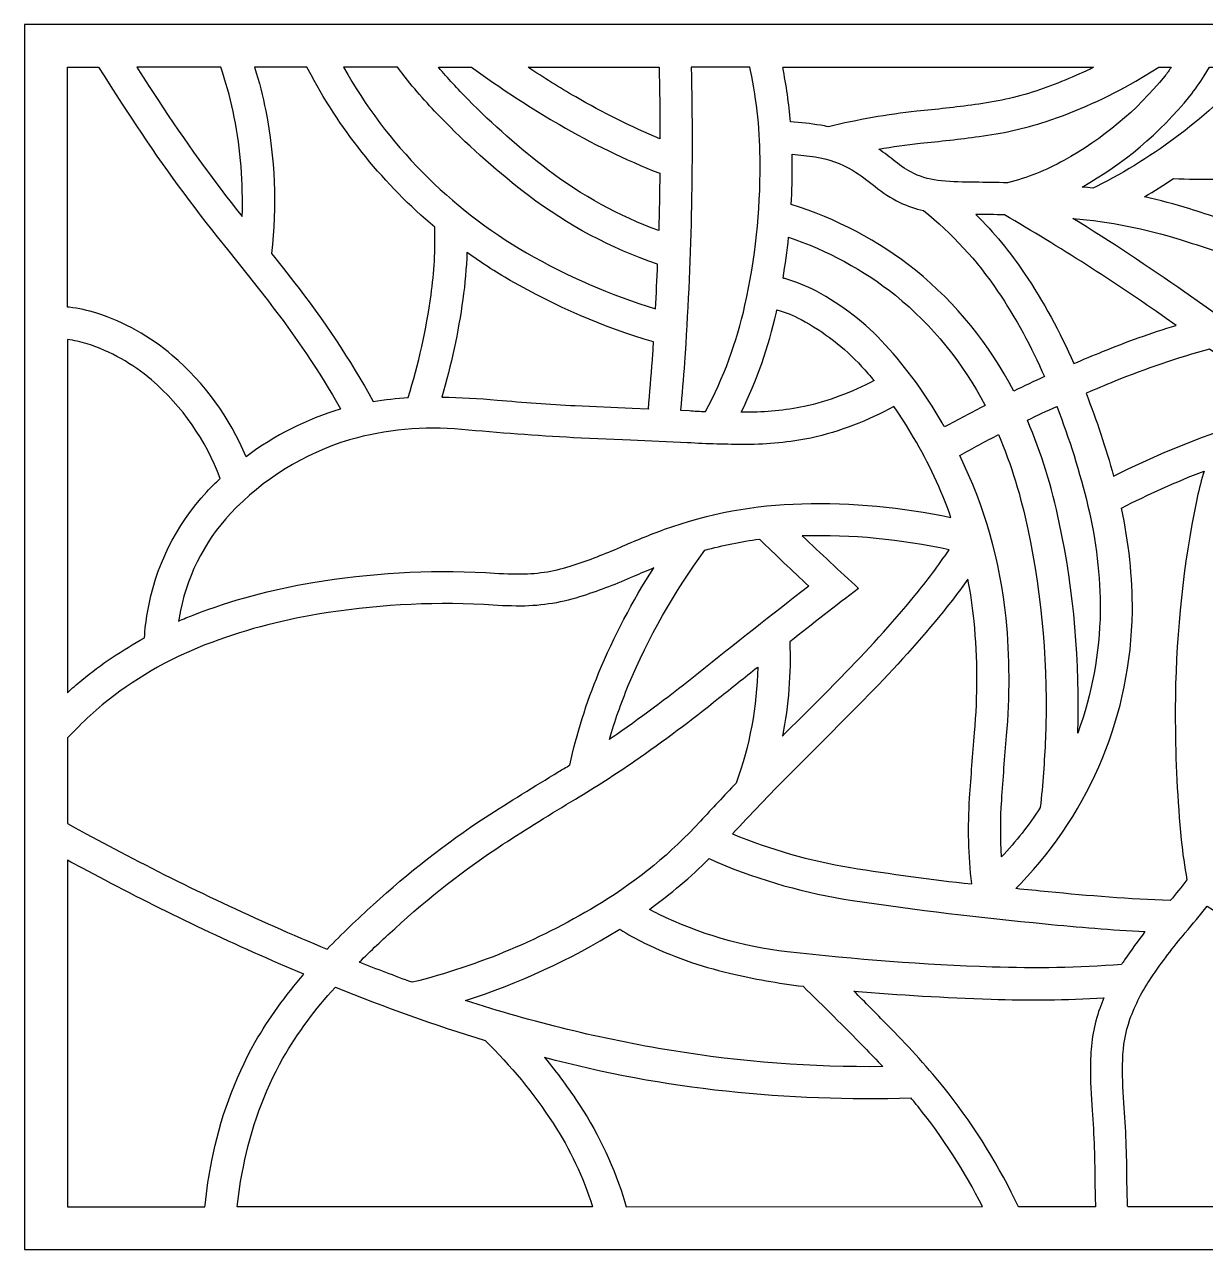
# Model space of a CAD drawing. Header units: centimetres. Extents: x 15.73 to 24.84, y -9 to -5.19.
# Drawn here: x 15.73 to 19.406, y -9 to -5.185 of the extents above; entities that cross this region are included whole.
import ezdxf

# ---------------------------------------------------------------- set-up
doc = ezdxf.new("R2010")
doc.units = ezdxf.units.CM
doc.header["$MEASUREMENT"] = 0
doc.layers.add('layer 1', color=7, linetype='Continuous')

msp = doc.modelspace()

# ---------------------------------------------------------------- linework, layer by layer
at = {"layer": 'layer 1', "color": 250, "lineweight": 30}
for points, knots in [([(24.84209, -5.18529), (24.84209, -5.18529), (24.84209, -9.00021), (24.84209, -9.00021), (24.84209, -9.00021), (24.84209, -9.00021), (15.72996, -9.00021), (15.72996, -9.00021), (15.72996, -9.00021), (15.72996, -9.00021), (15.72996, -5.18529), (15.72996, -5.18529), (15.72996, -5.18529), (15.72996, -5.18529), (24.84209, -5.18529), (24.84209, -5.18529)], [0, 0, 0, 0, 0.2, 0.2, 0.2, 0.2, 0.4, 0.4, 0.4, 0.4, 0.6, 0.6, 0.6, 0.6, 1, 1, 1, 1]), ([(16.41975, -6.5312), (16.3688, -6.40953), (16.29012, -6.30153), (16.18991, -6.21577), (16.18991, -6.21577), (16.121, -6.15684), (16.04115, -6.11217), (15.95489, -6.08429), (15.95489, -6.08429), (15.92694, -6.07562), (15.89826, -6.06951), (15.86921, -6.06608), (15.86921, -6.06608), (15.86921, -6.06608), (15.86333, -6.06539), (15.86333, -6.06539), (15.86333, -6.06539), (15.86333, -6.06539), (15.86333, -5.31866), (15.86333, -5.31866), (15.86333, -5.31866), (15.86333, -5.31866), (15.96056, -5.31866), (15.96056, -5.31866), (15.96056, -5.31866), (15.96056, -5.31866), (15.97776, -5.34559), (15.97776, -5.34559), (15.97776, -5.34559), (15.97776, -5.34559), (16.00591, -5.38938), (16.00591, -5.38938), (16.00591, -5.38938), (16.00591, -5.38938), (16.03425, -5.43306), (16.03425, -5.43306), (16.03425, -5.43306), (16.03425, -5.43306), (16.06281, -5.4766), (16.06281, -5.4766), (16.06281, -5.4766), (16.1458, -5.604), (16.23486, -5.72733), (16.32971, -5.84618), (16.32971, -5.84618), (16.32971, -5.84618), (16.3619, -5.88624), (16.3619, -5.88624), (16.3619, -5.88624), (16.3619, -5.88624), (16.39388, -5.92633), (16.39388, -5.92633), (16.39388, -5.92633), (16.39388, -5.92633), (16.42571, -5.96652), (16.42571, -5.96652), (16.42571, -5.96652), (16.42571, -5.96652), (16.45742, -6.00682), (16.45742, -6.00682), (16.45742, -6.00682), (16.45742, -6.00682), (16.48898, -6.0472), (16.48898, -6.0472), (16.48898, -6.0472), (16.57209, -6.15333), (16.64732, -6.26544), (16.71404, -6.38256), (16.71404, -6.38256), (16.71404, -6.38256), (16.71304, -6.38293), (16.71304, -6.38293), (16.71304, -6.38293), (16.60734, -6.41482), (16.50809, -6.46498), (16.41975, -6.53119)], [0, 0, 0, 0, 0.05, 0.05, 0.05, 0.05, 0.1, 0.1, 0.1, 0.1, 0.15, 0.15, 0.15, 0.15, 0.2, 0.2, 0.2, 0.2, 0.25, 0.25, 0.25, 0.25, 0.3, 0.3, 0.3, 0.3, 0.35, 0.35, 0.35, 0.35, 0.4, 0.4, 0.4, 0.4, 0.45, 0.45, 0.45, 0.45, 0.5, 0.5, 0.5, 0.5, 0.55, 0.55, 0.55, 0.55, 0.6, 0.6, 0.6, 0.6, 0.65, 0.65, 0.65, 0.65, 0.7, 0.7, 0.7, 0.7, 0.75, 0.75, 0.75, 0.75, 0.8, 0.8, 0.8, 0.8, 0.85, 0.85, 0.85, 0.85, 0.9, 0.9, 0.9, 0.9, 1, 1, 1, 1]), ([(16.14659, -5.42193), (16.14659, -5.42193), (16.11813, -5.37855), (16.11813, -5.37855), (16.11813, -5.37855), (16.11813, -5.37855), (16.08998, -5.3352), (16.08998, -5.3352), (16.08998, -5.3352), (16.08998, -5.3352), (16.07935, -5.31866), (16.07935, -5.31866), (16.07935, -5.31866), (16.07935, -5.31866), (16.34135, -5.31866), (16.34135, -5.31866), (16.34135, -5.31866), (16.34135, -5.31866), (16.34635, -5.33407), (16.34635, -5.33407), (16.34635, -5.33407), (16.36122, -5.37989), (16.37343, -5.42654), (16.38289, -5.47376), (16.38289, -5.47376), (16.4028, -5.5757), (16.41108, -5.67958), (16.40758, -5.78338), (16.40758, -5.78338), (16.31485, -5.66715), (16.22773, -5.54652), (16.14659, -5.42193)], [0, 0, 0, 0, 0.1111111, 0.1111111, 0.1111111, 0.1111111, 0.2222222, 0.2222222, 0.2222222, 0.2222222, 0.3333333, 0.3333333, 0.3333333, 0.3333333, 0.4444444, 0.4444444, 0.4444444, 0.4444444, 0.5555556, 0.5555556, 0.5555556, 0.5555556, 0.6666667, 0.6666667, 0.6666667, 0.6666667, 0.7777778, 0.7777778, 0.7777778, 0.7777778, 1, 1, 1, 1]), ([(16.49933, -5.89835), (16.51576, -5.75028), (16.50959, -5.60061), (16.48102, -5.45439), (16.48102, -5.45439), (16.47184, -5.40857), (16.46029, -5.36327), (16.44641, -5.31866), (16.44641, -5.31866), (16.44641, -5.31866), (16.60927, -5.31866), (16.60927, -5.31866), (16.60927, -5.31866), (16.60927, -5.31866), (16.62204, -5.34236), (16.62204, -5.34236), (16.62204, -5.34236), (16.71947, -5.52324), (16.84998, -5.68413), (17.0069, -5.81672), (17.0069, -5.81672), (17.00922, -5.88695), (17.00541, -5.95726), (16.99551, -6.02682), (16.99551, -6.02682), (16.98046, -6.13526), (16.95664, -6.24234), (16.92431, -6.34694), (16.92431, -6.34694), (16.88792, -6.34906), (16.85168, -6.35321), (16.81577, -6.35938), (16.81577, -6.35938), (16.74301, -6.22844), (16.66008, -6.10347), (16.56774, -5.98553), (16.56774, -5.98553), (16.56774, -5.98553), (16.53609, -5.94504), (16.53609, -5.94504), (16.53609, -5.94504), (16.53609, -5.94504), (16.50424, -5.90454), (16.50424, -5.90454), (16.50424, -5.90454), (16.50424, -5.90454), (16.49933, -5.89835), (16.49933, -5.89835)], [0, 0, 0, 0, 0.0769231, 0.0769231, 0.0769231, 0.0769231, 0.1538462, 0.1538462, 0.1538462, 0.1538462, 0.2307692, 0.2307692, 0.2307692, 0.2307692, 0.3076923, 0.3076923, 0.3076923, 0.3076923, 0.3846154, 0.3846154, 0.3846154, 0.3846154, 0.4615385, 0.4615385, 0.4615385, 0.4615385, 0.5384615, 0.5384615, 0.5384615, 0.5384615, 0.6153846, 0.6153846, 0.6153846, 0.6153846, 0.6923077, 0.6923077, 0.6923077, 0.6923077, 0.7692308, 0.7692308, 0.7692308, 0.7692308, 0.8461538, 0.8461538, 0.8461538, 0.8461538, 1, 1, 1, 1]), ([(16.91508, -5.34965), (16.95364, -5.39847), (16.99513, -5.44488), (17.03932, -5.48865), (17.03932, -5.48865), (17.12027, -5.57134), (17.20708, -5.64803), (17.29912, -5.71816), (17.29912, -5.71816), (17.42063, -5.81051), (17.55622, -5.88265), (17.70073, -5.93178), (17.70073, -5.93178), (17.69891, -5.97829), (17.69675, -6.02478), (17.69427, -6.07126), (17.69427, -6.07126), (17.55419, -6.02789), (17.41935, -5.96905), (17.29227, -5.89586), (17.29227, -5.89586), (17.05437, -5.75786), (16.85779, -5.55843), (16.72314, -5.31863), (16.72314, -5.31863), (16.72314, -5.31863), (16.89059, -5.31866), (16.89059, -5.31866), (16.89059, -5.31866), (16.89059, -5.31866), (16.91508, -5.34965), (16.91508, -5.34965)], [0, 0, 0, 0, 0.1111111, 0.1111111, 0.1111111, 0.1111111, 0.2222222, 0.2222222, 0.2222222, 0.2222222, 0.3333333, 0.3333333, 0.3333333, 0.3333333, 0.4444444, 0.4444444, 0.4444444, 0.4444444, 0.5555556, 0.5555556, 0.5555556, 0.5555556, 0.6666667, 0.6666667, 0.6666667, 0.6666667, 0.7777778, 0.7777778, 0.7777778, 0.7777778, 1, 1, 1, 1]), ([(17.01876, -5.31866), (17.01876, -5.31866), (17.12161, -5.31866), (17.12161, -5.31866), (17.12161, -5.31866), (17.12161, -5.31866), (17.18, -5.35961), (17.18, -5.35961), (17.18, -5.35961), (17.24972, -5.40849), (17.32151, -5.45437), (17.39516, -5.4971), (17.39516, -5.4971), (17.49515, -5.5558), (17.59963, -5.60646), (17.70764, -5.64863), (17.70764, -5.64863), (17.70704, -5.70798), (17.70591, -5.76734), (17.70424, -5.82668), (17.70424, -5.82668), (17.58056, -5.78167), (17.46437, -5.71823), (17.35965, -5.63853), (17.35965, -5.63853), (17.27127, -5.57116), (17.18789, -5.49748), (17.1102, -5.41805), (17.1102, -5.41805), (17.07816, -5.38637), (17.04762, -5.35319), (17.01872, -5.31863)], [0, 0, 0, 0, 0.1111111, 0.1111111, 0.1111111, 0.1111111, 0.2222222, 0.2222222, 0.2222222, 0.2222222, 0.3333333, 0.3333333, 0.3333333, 0.3333333, 0.4444444, 0.4444444, 0.4444444, 0.4444444, 0.5555556, 0.5555556, 0.5555556, 0.5555556, 0.6666667, 0.6666667, 0.6666667, 0.6666667, 0.7777778, 0.7777778, 0.7777778, 0.7777778, 1, 1, 1, 1]), ([(17.70814, -5.54106), (17.61771, -5.50383), (17.53, -5.46029), (17.44567, -5.41075), (17.44567, -5.41075), (17.39534, -5.38157), (17.3459, -5.35086), (17.29745, -5.31866), (17.29745, -5.31866), (17.29745, -5.31866), (17.70536, -5.31866), (17.70536, -5.31866), (17.70536, -5.31866), (17.70536, -5.31866), (17.70539, -5.31982), (17.70539, -5.31982), (17.70539, -5.31982), (17.70714, -5.39357), (17.70803, -5.46735), (17.70812, -5.54113)], [0, 0, 0, 0, 0.1666667, 0.1666667, 0.1666667, 0.1666667, 0.3333333, 0.3333333, 0.3333333, 0.3333333, 0.5, 0.5, 0.5, 0.5, 0.6666667, 0.6666667, 0.6666667, 0.6666667, 1, 1, 1, 1]), ([(17.77201, -6.38671), (17.77658, -6.33714), (17.78066, -6.28751), (17.78428, -6.23786), (17.78428, -6.23786), (17.80557, -5.93182), (17.81262, -5.62499), (17.8054, -5.31831), (17.8054, -5.31831), (17.8054, -5.31831), (17.98793, -5.31866), (17.98793, -5.31866), (17.98793, -5.31866), (17.98793, -5.31866), (17.9901, -5.32894), (17.9901, -5.32894), (17.9901, -5.32894), (18.01018, -5.42437), (18.02012, -5.52166), (18.01973, -5.61918), (18.01973, -5.61918), (18.0207, -5.76726), (18.00495, -5.91502), (17.97276, -6.05958), (17.97276, -6.05958), (17.94705, -6.17494), (17.90579, -6.28633), (17.85011, -6.3906), (17.85011, -6.3906), (17.83294, -6.38986), (17.8158, -6.38895), (17.79865, -6.38789), (17.79865, -6.38789), (17.79865, -6.38789), (17.77201, -6.38671), (17.77201, -6.38671)], [0, 0, 0, 0, 0.1, 0.1, 0.1, 0.1, 0.2, 0.2, 0.2, 0.2, 0.3, 0.3, 0.3, 0.3, 0.4, 0.4, 0.4, 0.4, 0.5, 0.5, 0.5, 0.5, 0.6, 0.6, 0.6, 0.6, 0.7, 0.7, 0.7, 0.7, 0.8, 0.8, 0.8, 0.8, 1, 1, 1, 1]), ([(18.09011, -5.31866), (18.09011, -5.31866), (19.05779, -5.31866), (19.05779, -5.31866), (19.05779, -5.31866), (18.99967, -5.34717), (18.93975, -5.37187), (18.87842, -5.39254), (18.87842, -5.39254), (18.81668, -5.41254), (18.75319, -5.42673), (18.6888, -5.43489), (18.6888, -5.43489), (18.62863, -5.44281), (18.56833, -5.4497), (18.50792, -5.45555), (18.50792, -5.45555), (18.41513, -5.46551), (18.32311, -5.48163), (18.23246, -5.50383), (18.23246, -5.50383), (18.22418, -5.50204), (18.21585, -5.50049), (18.20748, -5.49916), (18.20748, -5.49916), (18.17669, -5.49401), (18.14565, -5.49052), (18.11448, -5.48869), (18.11448, -5.48869), (18.10965, -5.43161), (18.10153, -5.37486), (18.09013, -5.31873)], [0, 0, 0, 0, 0.1111111, 0.1111111, 0.1111111, 0.1111111, 0.2222222, 0.2222222, 0.2222222, 0.2222222, 0.3333333, 0.3333333, 0.3333333, 0.3333333, 0.4444444, 0.4444444, 0.4444444, 0.4444444, 0.5555556, 0.5555556, 0.5555556, 0.5555556, 0.6666667, 0.6666667, 0.6666667, 0.6666667, 0.7777778, 0.7777778, 0.7777778, 0.7777778, 1, 1, 1, 1]), ([(19.29969, -5.31864), (19.29312, -5.32804), (19.28629, -5.33723), (19.2792, -5.34624), (19.2792, -5.34624), (19.1924, -5.45326), (19.0856, -5.54243), (18.96479, -5.60874), (18.96479, -5.60874), (18.90989, -5.63954), (18.85114, -5.66293), (18.79009, -5.67831), (18.79009, -5.67831), (18.75594, -5.67735), (18.72178, -5.67683), (18.68763, -5.67672), (18.68763, -5.67672), (18.65306, -5.67697), (18.6185, -5.67545), (18.5841, -5.67217), (18.5841, -5.67217), (18.55438, -5.66974), (18.5253, -5.66209), (18.49824, -5.64958), (18.49824, -5.64958), (18.47777, -5.63903), (18.45844, -5.6264), (18.44054, -5.61192), (18.44054, -5.61192), (18.42389, -5.59838), (18.40674, -5.58547), (18.38914, -5.5732), (18.38914, -5.5732), (18.43189, -5.56575), (18.47489, -5.5597), (18.51805, -5.55508), (18.51805, -5.55508), (18.57934, -5.54913), (18.64053, -5.54213), (18.70159, -5.5341), (18.70159, -5.5341), (18.7723, -5.52511), (18.842, -5.50952), (18.9098, -5.48753), (18.9098, -5.48753), (19.0068, -5.45488), (19.10039, -5.41287), (19.18926, -5.36206), (19.18926, -5.36206), (19.18926, -5.36206), (19.26087, -5.31866), (19.26087, -5.31866), (19.26087, -5.31866), (19.26087, -5.31866), (19.29967, -5.31866), (19.29967, -5.31866)], [0, 0, 0, 0, 0.0666667, 0.0666667, 0.0666667, 0.0666667, 0.1333333, 0.1333333, 0.1333333, 0.1333333, 0.2, 0.2, 0.2, 0.2, 0.2666667, 0.2666667, 0.2666667, 0.2666667, 0.3333333, 0.3333333, 0.3333333, 0.3333333, 0.4, 0.4, 0.4, 0.4, 0.4666667, 0.4666667, 0.4666667, 0.4666667, 0.5333333, 0.5333333, 0.5333333, 0.5333333, 0.6, 0.6, 0.6, 0.6, 0.6666667, 0.6666667, 0.6666667, 0.6666667, 0.7333333, 0.7333333, 0.7333333, 0.7333333, 0.8, 0.8, 0.8, 0.8, 0.8666667, 0.8666667, 0.8666667, 0.8666667, 1, 1, 1, 1]), ([(19.05553, -5.69501), (19.04435, -5.6937), (19.03313, -5.69251), (19.02191, -5.69145), (19.02191, -5.69145), (19.15064, -5.6193), (19.26443, -5.52338), (19.35733, -5.40872), (19.35733, -5.40872), (19.37341, -5.38834), (19.38834, -5.36708), (19.40205, -5.34503), (19.40205, -5.34503), (19.40205, -5.34503), (19.41845, -5.31866), (19.41845, -5.31866), (19.41845, -5.31866), (19.41845, -5.31866), (19.55253, -5.31866), (19.55253, -5.31866), (19.55253, -5.31866), (19.41562, -5.47185), (19.25079, -5.59767), (19.06695, -5.68939), (19.06695, -5.68939), (19.06695, -5.68939), (19.05555, -5.69501), (19.05555, -5.69501)], [0, 0, 0, 0, 0.125, 0.125, 0.125, 0.125, 0.25, 0.25, 0.25, 0.25, 0.375, 0.375, 0.375, 0.375, 0.5, 0.5, 0.5, 0.5, 0.625, 0.625, 0.625, 0.625, 0.75, 0.75, 0.75, 0.75, 1, 1, 1, 1]), ([(18.80951, -6.32681), (18.73438, -6.18175), (18.63034, -6.05369), (18.50372, -5.95049), (18.50372, -5.95049), (18.38842, -5.85891), (18.25725, -5.78946), (18.1167, -5.74561), (18.1167, -5.74561), (18.11899, -5.70345), (18.12, -5.66122), (18.11974, -5.619), (18.11974, -5.619), (18.11978, -5.60912), (18.11973, -5.59923), (18.11955, -5.58935), (18.11955, -5.58935), (18.14366, -5.59101), (18.16767, -5.59387), (18.1915, -5.5979), (18.1915, -5.5979), (18.23227, -5.60425), (18.27153, -5.61811), (18.30725, -5.63874), (18.30725, -5.63874), (18.33162, -5.65438), (18.35508, -5.67135), (18.37755, -5.6896), (18.37755, -5.6896), (18.4013, -5.70887), (18.42703, -5.72558), (18.45428, -5.73944), (18.45428, -5.73944), (18.47798, -5.75057), (18.50282, -5.75904), (18.52838, -5.76468), (18.52838, -5.76468), (18.61752, -5.83622), (18.69537, -5.92083), (18.75925, -6.01562), (18.75925, -6.01562), (18.81587, -6.09972), (18.86466, -6.18886), (18.90497, -6.28191), (18.90497, -6.28191), (18.87294, -6.29649), (18.84112, -6.31148), (18.80948, -6.32687)], [0, 0, 0, 0, 0.0769231, 0.0769231, 0.0769231, 0.0769231, 0.1538462, 0.1538462, 0.1538462, 0.1538462, 0.2307692, 0.2307692, 0.2307692, 0.2307692, 0.3076923, 0.3076923, 0.3076923, 0.3076923, 0.3846154, 0.3846154, 0.3846154, 0.3846154, 0.4615385, 0.4615385, 0.4615385, 0.4615385, 0.5384615, 0.5384615, 0.5384615, 0.5384615, 0.6153846, 0.6153846, 0.6153846, 0.6153846, 0.6923077, 0.6923077, 0.6923077, 0.6923077, 0.7692308, 0.7692308, 0.7692308, 0.7692308, 0.8461538, 0.8461538, 0.8461538, 0.8461538, 1, 1, 1, 1]), ([(19.45119, -5.78967), (19.41995, -5.77948), (19.38866, -5.7694), (19.35733, -5.75946), (19.35733, -5.75946), (19.31098, -5.74487), (19.26401, -5.73236), (19.21654, -5.72194), (19.21654, -5.72194), (19.24713, -5.70391), (19.27716, -5.68495), (19.3066, -5.66509), (19.3066, -5.66509), (19.39471, -5.66909), (19.48297, -5.66795), (19.57094, -5.66169), (19.57094, -5.66169), (19.53351, -5.70659), (19.49352, -5.74933), (19.4512, -5.78969)], [0, 0, 0, 0, 0.1666667, 0.1666667, 0.1666667, 0.1666667, 0.3333333, 0.3333333, 0.3333333, 0.3333333, 0.5, 0.5, 0.5, 0.5, 0.6666667, 0.6666667, 0.6666667, 0.6666667, 1, 1, 1, 1]), ([(19.31463, -6.12219), (19.23731, -6.14602), (19.16108, -6.17322), (19.08615, -6.20373), (19.08615, -6.20373), (19.05609, -6.21592), (19.02616, -6.22842), (18.99636, -6.24123), (18.99636, -6.24123), (18.95366, -6.14287), (18.90207, -6.04863), (18.84218, -5.9597), (18.84218, -5.9597), (18.7979, -5.89401), (18.74744, -5.83275), (18.69145, -5.77675), (18.69145, -5.77675), (18.721, -5.77689), (18.75055, -5.77733), (18.7801, -5.77811), (18.7801, -5.77811), (18.95278, -5.87807), (19.12093, -5.98569), (19.28404, -6.10063), (19.28404, -6.10063), (19.28404, -6.10063), (19.31463, -6.12219), (19.31463, -6.12219)], [0, 0, 0, 0, 0.125, 0.125, 0.125, 0.125, 0.25, 0.25, 0.25, 0.25, 0.375, 0.375, 0.375, 0.375, 0.5, 0.5, 0.5, 0.5, 0.625, 0.625, 0.625, 0.625, 0.75, 0.75, 0.75, 0.75, 1, 1, 1, 1]), ([(19.66099, -5.96033), (19.78129, -6.05195), (19.89536, -6.15151), (20.00241, -6.2583), (20.00241, -6.2583), (20.01625, -6.2722), (20.03003, -6.28618), (20.04372, -6.30022), (20.04372, -6.30022), (19.96448, -6.3134), (19.88569, -6.32916), (19.80748, -6.34747), (19.80748, -6.34747), (19.79518, -6.33844), (19.78278, -6.32954), (19.7703, -6.32077), (19.7703, -6.32077), (19.7703, -6.32077), (19.55587, -6.16987), (19.55587, -6.16987), (19.55587, -6.16987), (19.55587, -6.16987), (19.34152, -6.01877), (19.34152, -6.01877), (19.34152, -6.01877), (19.22797, -5.93876), (19.112, -5.86223), (18.99376, -5.78929), (18.99376, -5.78929), (19.10698, -5.79876), (19.21882, -5.82075), (19.32719, -5.85484), (19.32719, -5.85484), (19.39382, -5.87599), (19.46026, -5.89773), (19.52651, -5.92005), (19.52651, -5.92005), (19.57116, -5.9342), (19.61602, -5.94766), (19.66109, -5.96039)], [0, 0, 0, 0, 0.0909091, 0.0909091, 0.0909091, 0.0909091, 0.1818182, 0.1818182, 0.1818182, 0.1818182, 0.2727273, 0.2727273, 0.2727273, 0.2727273, 0.3636364, 0.3636364, 0.3636364, 0.3636364, 0.4545455, 0.4545455, 0.4545455, 0.4545455, 0.5454545, 0.5454545, 0.5454545, 0.5454545, 0.6363636, 0.6363636, 0.6363636, 0.6363636, 0.7272727, 0.7272727, 0.7272727, 0.7272727, 0.8181818, 0.8181818, 0.8181818, 0.8181818, 1, 1, 1, 1]), ([(18.72011, -6.37154), (18.67782, -6.39326), (18.63588, -6.41565), (18.59431, -6.43871), (18.59431, -6.43871), (18.59085, -6.43281), (18.58738, -6.42692), (18.5839, -6.42103), (18.5839, -6.42103), (18.53481, -6.33537), (18.47637, -6.25544), (18.40963, -6.18268), (18.40963, -6.18268), (18.34796, -6.11541), (18.27536, -6.0591), (18.19485, -6.01614), (18.19485, -6.01614), (18.16377, -5.99917), (18.13078, -5.98593), (18.09658, -5.97673), (18.09658, -5.97673), (18.09475, -5.97625), (18.09292, -5.9758), (18.09109, -5.97537), (18.09109, -5.97537), (18.09821, -5.93311), (18.10401, -5.89062), (18.10849, -5.84799), (18.10849, -5.84799), (18.22894, -5.88843), (18.34149, -5.9495), (18.44105, -6.02846), (18.44105, -6.02846), (18.55642, -6.12264), (18.65139, -6.23944), (18.72006, -6.37161)], [0, 0, 0, 0, 0.1, 0.1, 0.1, 0.1, 0.2, 0.2, 0.2, 0.2, 0.3, 0.3, 0.3, 0.3, 0.4, 0.4, 0.4, 0.4, 0.5, 0.5, 0.5, 0.5, 0.6, 0.6, 0.6, 0.6, 0.7, 0.7, 0.7, 0.7, 0.8, 0.8, 0.8, 0.8, 1, 1, 1, 1]), ([(17.67197, -6.38232), (17.67197, -6.38232), (17.62147, -6.38009), (17.62147, -6.38009), (17.62147, -6.38009), (17.62147, -6.38009), (17.44426, -6.37219), (17.44426, -6.37219), (17.44426, -6.37219), (17.36324, -6.36784), (17.28232, -6.36202), (17.20152, -6.35471), (17.20152, -6.35471), (17.14419, -6.34949), (17.08671, -6.34645), (17.02915, -6.34561), (17.02915, -6.34561), (17.05839, -6.24575), (17.08024, -6.1439), (17.09456, -6.04084), (17.09456, -6.04084), (17.10145, -5.99244), (17.1056, -5.94371), (17.10702, -5.89485), (17.10702, -5.89485), (17.15062, -5.92626), (17.19574, -5.95549), (17.24224, -5.98245), (17.24224, -5.98245), (17.38293, -6.06351), (17.5326, -6.12778), (17.68828, -6.17396), (17.68828, -6.17396), (17.68707, -6.19289), (17.68582, -6.21181), (17.68451, -6.23072), (17.68451, -6.23072), (17.68081, -6.28142), (17.67662, -6.33209), (17.67192, -6.38271), (17.67192, -6.38271), (17.67192, -6.38271), (17.67197, -6.38232), (17.67197, -6.38232)], [0, 0, 0, 0, 0.0833333, 0.0833333, 0.0833333, 0.0833333, 0.1666667, 0.1666667, 0.1666667, 0.1666667, 0.25, 0.25, 0.25, 0.25, 0.3333333, 0.3333333, 0.3333333, 0.3333333, 0.4166667, 0.4166667, 0.4166667, 0.4166667, 0.5, 0.5, 0.5, 0.5, 0.5833333, 0.5833333, 0.5833333, 0.5833333, 0.6666667, 0.6666667, 0.6666667, 0.6666667, 0.75, 0.75, 0.75, 0.75, 0.8333333, 0.8333333, 0.8333333, 0.8333333, 1, 1, 1, 1]), ([(18.07207, -6.0737), (18.09825, -6.08089), (18.1235, -6.0911), (18.14731, -6.10416), (18.14731, -6.10416), (18.21799, -6.14179), (18.28176, -6.19121), (18.33587, -6.25025), (18.33587, -6.25025), (18.3491, -6.26466), (18.36198, -6.27939), (18.3745, -6.29443), (18.3745, -6.29443), (18.30599, -6.33106), (18.23281, -6.35824), (18.15702, -6.37521), (18.15702, -6.37521), (18.09753, -6.38721), (18.03697, -6.39319), (17.97629, -6.39307), (17.97629, -6.39307), (17.97125, -6.39308), (17.96621, -6.39308), (17.96116, -6.39308), (17.96116, -6.39308), (18.00969, -6.29386), (18.04634, -6.18929), (18.07036, -6.08147), (18.07036, -6.08147), (18.07036, -6.08147), (18.07208, -6.07364), (18.07208, -6.07364)], [0, 0, 0, 0, 0.1111111, 0.1111111, 0.1111111, 0.1111111, 0.2222222, 0.2222222, 0.2222222, 0.2222222, 0.3333333, 0.3333333, 0.3333333, 0.3333333, 0.4444444, 0.4444444, 0.4444444, 0.4444444, 0.5555556, 0.5555556, 0.5555556, 0.5555556, 0.6666667, 0.6666667, 0.6666667, 0.6666667, 0.7777778, 0.7777778, 0.7777778, 0.7777778, 1, 1, 1, 1]), ([(15.86335, -7.2665), (15.86335, -7.2665), (15.86333, -6.16615), (15.86333, -6.16615), (15.86333, -6.16615), (15.88412, -6.16896), (15.90464, -6.17347), (15.92468, -6.17966), (15.92468, -6.17966), (15.99814, -6.20347), (16.06618, -6.24158), (16.12487, -6.29177), (16.12487, -6.29177), (16.22126, -6.37425), (16.29497, -6.48008), (16.33899, -6.59907), (16.33899, -6.59907), (16.32487, -6.61233), (16.31118, -6.62604), (16.29792, -6.64017), (16.29792, -6.64017), (16.20048, -6.74468), (16.1361, -6.87556), (16.11284, -7.01655), (16.11284, -7.01655), (16.10833, -7.04266), (16.10511, -7.06898), (16.10323, -7.09542), (16.10323, -7.09542), (16.03426, -7.13326), (15.96895, -7.17735), (15.90808, -7.22717), (15.90808, -7.22717), (15.89281, -7.23986), (15.87788, -7.25299), (15.86335, -7.2665)], [0, 0, 0, 0, 0.1, 0.1, 0.1, 0.1, 0.2, 0.2, 0.2, 0.2, 0.3, 0.3, 0.3, 0.3, 0.4, 0.4, 0.4, 0.4, 0.5, 0.5, 0.5, 0.5, 0.6, 0.6, 0.6, 0.6, 0.7, 0.7, 0.7, 0.7, 0.8, 0.8, 0.8, 0.8, 1, 1, 1, 1]), ([(19.41912, -6.19589), (19.41912, -6.19589), (19.49829, -6.25167), (19.49829, -6.25167), (19.49829, -6.25167), (19.49829, -6.25167), (19.68029, -6.37974), (19.68029, -6.37974), (19.68029, -6.37974), (19.61706, -6.39702), (19.55431, -6.41601), (19.4921, -6.43668), (19.4921, -6.43668), (19.36453, -6.47953), (19.24015, -6.53128), (19.11985, -6.5916), (19.11985, -6.5916), (19.09612, -6.50415), (19.06763, -6.41809), (19.03452, -6.33375), (19.03452, -6.33375), (19.06413, -6.32097), (19.09389, -6.30854), (19.12378, -6.29642), (19.12378, -6.29642), (19.22017, -6.25715), (19.31879, -6.22358), (19.41912, -6.19589)], [0, 0, 0, 0, 0.125, 0.125, 0.125, 0.125, 0.25, 0.25, 0.25, 0.25, 0.375, 0.375, 0.375, 0.375, 0.5, 0.5, 0.5, 0.5, 0.625, 0.625, 0.625, 0.625, 0.75, 0.75, 0.75, 0.75, 1, 1, 1, 1]), ([(17.43933, -6.4721), (17.43933, -6.4721), (17.61636, -6.48), (17.61636, -6.48), (17.61636, -6.48), (17.61636, -6.48), (17.79339, -6.48778), (17.79339, -6.48778), (17.79339, -6.48778), (17.85431, -6.49155), (17.91534, -6.49332), (17.97639, -6.4931), (17.97639, -6.4931), (18.04405, -6.49322), (18.11154, -6.48651), (18.17784, -6.47306), (18.17784, -6.47306), (18.26822, -6.45291), (18.35517, -6.41982), (18.43608, -6.37483), (18.43608, -6.37483), (18.45805, -6.40606), (18.47854, -6.43829), (18.49751, -6.47143), (18.49751, -6.47143), (18.5443, -6.55032), (18.58324, -6.63364), (18.61375, -6.72017), (18.61375, -6.72017), (18.46121, -6.68822), (18.30552, -6.67397), (18.14969, -6.6777), (18.14969, -6.6777), (18.00371, -6.68103), (17.85928, -6.70794), (17.72188, -6.75739), (17.72188, -6.75739), (17.67574, -6.77463), (17.63011, -6.79317), (17.58501, -6.81297), (17.58501, -6.81297), (17.53699, -6.8342), (17.48795, -6.85301), (17.43805, -6.86932), (17.43805, -6.86932), (17.38551, -6.88689), (17.33051, -6.89606), (17.27512, -6.89649), (17.27512, -6.89649), (17.23877, -6.8963), (17.20244, -6.89479), (17.16621, -6.89196), (17.16621, -6.89196), (16.98587, -6.8826), (16.80508, -6.89317), (16.62704, -6.92349), (16.62704, -6.92349), (16.49992, -6.94394), (16.37534, -6.97776), (16.25531, -7.02439), (16.25531, -7.02439), (16.24003, -7.03033), (16.22487, -7.03655), (16.20983, -7.04307), (16.20983, -7.04307), (16.21035, -7.03978), (16.2109, -7.03648), (16.21149, -7.03319), (16.21149, -7.03319), (16.23146, -6.91163), (16.28697, -6.79863), (16.37095, -6.7085), (16.37095, -6.7085), (16.47214, -6.60086), (16.5999, -6.52166), (16.74131, -6.47889), (16.74131, -6.47889), (16.85448, -6.44636), (16.9728, -6.43532), (17.09003, -6.44633), (17.09003, -6.44633), (17.20628, -6.45726), (17.32273, -6.46584), (17.43933, -6.4721)], [0, 0, 0, 0, 0.0454545, 0.0454545, 0.0454545, 0.0454545, 0.0909091, 0.0909091, 0.0909091, 0.0909091, 0.1363636, 0.1363636, 0.1363636, 0.1363636, 0.1818182, 0.1818182, 0.1818182, 0.1818182, 0.2272727, 0.2272727, 0.2272727, 0.2272727, 0.2727273, 0.2727273, 0.2727273, 0.2727273, 0.3181818, 0.3181818, 0.3181818, 0.3181818, 0.3636364, 0.3636364, 0.3636364, 0.3636364, 0.4090909, 0.4090909, 0.4090909, 0.4090909, 0.4545455, 0.4545455, 0.4545455, 0.4545455, 0.5, 0.5, 0.5, 0.5, 0.5454545, 0.5454545, 0.5454545, 0.5454545, 0.5909091, 0.5909091, 0.5909091, 0.5909091, 0.6363636, 0.6363636, 0.6363636, 0.6363636, 0.6818182, 0.6818182, 0.6818182, 0.6818182, 0.7272727, 0.7272727, 0.7272727, 0.7272727, 0.7727273, 0.7727273, 0.7727273, 0.7727273, 0.8181818, 0.8181818, 0.8181818, 0.8181818, 0.8636364, 0.8636364, 0.8636364, 0.8636364, 0.9090909, 0.9090909, 0.9090909, 0.9090909, 1, 1, 1, 1]), ([(18.94306, -6.3744), (18.98253, -6.47553), (19.01507, -6.57924), (19.04046, -6.6848), (19.04046, -6.6848), (19.06633, -6.79237), (19.07911, -6.90269), (19.07853, -7.01331), (19.07853, -7.01331), (19.07673, -7.14252), (19.05307, -7.27053), (19.00855, -7.39184), (19.00855, -7.39184), (19.0161, -7.17187), (18.99688, -6.95187), (18.95126, -6.73656), (18.95126, -6.73656), (18.92848, -6.62723), (18.89518, -6.52038), (18.85179, -6.41748), (18.85179, -6.41748), (18.88207, -6.40281), (18.91248, -6.38846), (18.94306, -6.37443)], [0, 0, 0, 0, 0.1428571, 0.1428571, 0.1428571, 0.1428571, 0.2857143, 0.2857143, 0.2857143, 0.2857143, 0.4285714, 0.4285714, 0.4285714, 0.4285714, 0.5714286, 0.5714286, 0.5714286, 0.5714286, 0.7142857, 0.7142857, 0.7142857, 0.7142857, 1, 1, 1, 1]), ([(18.64117, -6.52709), (18.68118, -6.5049), (18.72154, -6.48331), (18.76222, -6.46237), (18.76222, -6.46237), (18.80185, -6.55753), (18.83237, -6.65625), (18.85338, -6.75717), (18.85338, -6.75717), (18.89869, -6.97103), (18.91698, -7.1898), (18.90783, -7.40821), (18.90783, -7.40821), (18.90513, -7.48023), (18.8999, -7.55212), (18.89213, -7.62376), (18.89213, -7.62376), (18.85637, -7.67843), (18.81602, -7.72995), (18.77152, -7.77775), (18.77152, -7.77775), (18.76779, -7.719), (18.76791, -7.66004), (18.77188, -7.6013), (18.77188, -7.6013), (18.77622, -7.53425), (18.78133, -7.46725), (18.78722, -7.40032), (18.78722, -7.40032), (18.79759, -7.27844), (18.79712, -7.15589), (18.78578, -7.03408), (18.78578, -7.03408), (18.76786, -6.85786), (18.71891, -6.68627), (18.64114, -6.52712)], [0, 0, 0, 0, 0.1, 0.1, 0.1, 0.1, 0.2, 0.2, 0.2, 0.2, 0.3, 0.3, 0.3, 0.3, 0.4, 0.4, 0.4, 0.4, 0.5, 0.5, 0.5, 0.5, 0.6, 0.6, 0.6, 0.6, 0.7, 0.7, 0.7, 0.7, 0.8, 0.8, 0.8, 0.8, 1, 1, 1, 1]), ([(18.81546, -7.87644), (18.82075, -7.87108), (18.82599, -7.86568), (18.83118, -7.86023), (18.83118, -7.86023), (19.05011, -7.63242), (19.17429, -7.33017), (19.17856, -7.01423), (19.17856, -7.01423), (19.17916, -6.90563), (19.16777, -6.79733), (19.14455, -6.69126), (19.14455, -6.69126), (19.22823, -6.64841), (19.31405, -6.60987), (19.40165, -6.5758), (19.40165, -6.5758), (19.38612, -6.63077), (19.37349, -6.68652), (19.3638, -6.74282), (19.3638, -6.74282), (19.32777, -6.94445), (19.31051, -7.14896), (19.31227, -7.35377), (19.31227, -7.35377), (19.31258, -7.47737), (19.31872, -7.60088), (19.33066, -7.72391), (19.33066, -7.72391), (19.33504, -7.76597), (19.34096, -7.80784), (19.34843, -7.84945), (19.34843, -7.84945), (19.33138, -7.87105), (19.31411, -7.89249), (19.29665, -7.91375), (19.29665, -7.91375), (19.16977, -7.90849), (19.0431, -7.89931), (18.91679, -7.88621), (18.91679, -7.88621), (18.88302, -7.88307), (18.84925, -7.8798), (18.8155, -7.87642)], [0, 0, 0, 0, 0.0833333, 0.0833333, 0.0833333, 0.0833333, 0.1666667, 0.1666667, 0.1666667, 0.1666667, 0.25, 0.25, 0.25, 0.25, 0.3333333, 0.3333333, 0.3333333, 0.3333333, 0.4166667, 0.4166667, 0.4166667, 0.4166667, 0.5, 0.5, 0.5, 0.5, 0.5833333, 0.5833333, 0.5833333, 0.5833333, 0.6666667, 0.6666667, 0.6666667, 0.6666667, 0.75, 0.75, 0.75, 0.75, 0.8333333, 0.8333333, 0.8333333, 0.8333333, 1, 1, 1, 1]), ([(18.01754, -6.78784), (18.06827, -6.8372), (18.11954, -6.88601), (18.17133, -6.93426), (18.17133, -6.93426), (18.05621, -7.02363), (17.94185, -7.11396), (17.82824, -7.20523), (17.82824, -7.20523), (17.74547, -7.27179), (17.66047, -7.33554), (17.57339, -7.39634), (17.57339, -7.39634), (17.56586, -7.40149), (17.55832, -7.4066), (17.55076, -7.4117), (17.55076, -7.4117), (17.56733, -7.35463), (17.58696, -7.29849), (17.60959, -7.24355), (17.60959, -7.24355), (17.67192, -7.09414), (17.75194, -6.95268), (17.84789, -6.82228), (17.84789, -6.82228), (17.90363, -6.80697), (17.96038, -6.79552), (18.01769, -6.788), (18.01769, -6.788), (18.01769, -6.788), (18.01753, -6.78784), (18.01753, -6.78784)], [0, 0, 0, 0, 0.1111111, 0.1111111, 0.1111111, 0.1111111, 0.2222222, 0.2222222, 0.2222222, 0.2222222, 0.3333333, 0.3333333, 0.3333333, 0.3333333, 0.4444444, 0.4444444, 0.4444444, 0.4444444, 0.5555556, 0.5555556, 0.5555556, 0.5555556, 0.6666667, 0.6666667, 0.6666667, 0.6666667, 0.7777778, 0.7777778, 0.7777778, 0.7777778, 1, 1, 1, 1]), ([(18.27096, -7.21876), (18.27096, -7.21876), (18.21285, -7.27753), (18.21285, -7.27753), (18.21285, -7.27753), (18.21285, -7.27753), (18.15462, -7.33616), (18.15462, -7.33616), (18.15462, -7.33616), (18.15462, -7.33616), (18.0962, -7.39467), (18.0962, -7.39467), (18.0962, -7.39467), (18.0962, -7.39467), (18.0895, -7.40137), (18.0895, -7.40137), (18.0895, -7.40137), (18.10865, -7.30467), (18.1162, -7.20608), (18.11201, -7.10761), (18.11201, -7.10761), (18.18314, -7.05178), (18.2546, -6.99637), (18.32639, -6.94138), (18.32639, -6.94138), (18.26735, -6.88737), (18.20887, -6.83275), (18.15097, -6.77752), (18.15097, -6.77752), (18.15097, -6.77752), (18.15205, -6.7777), (18.15205, -6.7777), (18.15205, -6.7777), (18.30519, -6.77404), (18.45827, -6.78863), (18.60796, -6.82113), (18.60796, -6.82113), (18.57493, -6.8703), (18.53947, -6.91778), (18.5017, -6.96341), (18.5017, -6.96341), (18.42871, -7.05199), (18.35172, -7.1372), (18.27096, -7.21876)], [0, 0, 0, 0, 0.0833333, 0.0833333, 0.0833333, 0.0833333, 0.1666667, 0.1666667, 0.1666667, 0.1666667, 0.25, 0.25, 0.25, 0.25, 0.3333333, 0.3333333, 0.3333333, 0.3333333, 0.4166667, 0.4166667, 0.4166667, 0.4166667, 0.5, 0.5, 0.5, 0.5, 0.5833333, 0.5833333, 0.5833333, 0.5833333, 0.6666667, 0.6666667, 0.6666667, 0.6666667, 0.75, 0.75, 0.75, 0.75, 0.8333333, 0.8333333, 0.8333333, 0.8333333, 1, 1, 1, 1]), ([(15.86333, -7.67348), (15.86333, -7.67348), (15.86333, -7.40632), (15.86333, -7.40632), (15.86333, -7.40632), (15.86333, -7.40632), (15.86415, -7.40712), (15.86415, -7.40712), (15.86415, -7.40712), (15.86415, -7.40712), (15.8991, -7.37135), (15.8991, -7.37135), (15.8991, -7.37135), (15.92211, -7.34778), (15.94634, -7.32542), (15.97169, -7.30438), (15.97169, -7.30438), (16.06785, -7.22573), (16.17583, -7.16269), (16.29158, -7.11759), (16.29158, -7.11759), (16.40517, -7.07349), (16.52312, -7.0415), (16.64342, -7.02216), (16.64342, -7.02216), (16.81388, -6.9931), (16.98705, -6.98291), (17.15973, -6.99178), (17.15973, -6.99178), (17.19817, -6.99475), (17.23669, -6.99633), (17.27524, -6.99651), (17.27524, -6.99651), (17.34128, -6.99607), (17.4068, -6.9852), (17.46943, -6.96429), (17.46943, -6.96429), (17.52238, -6.94698), (17.57443, -6.927), (17.62539, -6.90448), (17.62539, -6.90448), (17.64632, -6.8953), (17.66738, -6.88639), (17.68855, -6.87777), (17.68855, -6.87777), (17.62205, -6.9817), (17.56474, -7.09122), (17.51725, -7.20511), (17.51725, -7.20511), (17.47905, -7.29784), (17.44889, -7.39367), (17.42707, -7.49157), (17.42707, -7.49157), (17.41592, -7.49843), (17.40475, -7.50525), (17.39355, -7.51201), (17.39355, -7.51201), (17.31641, -7.55822), (17.24001, -7.60568), (17.16442, -7.65439), (17.16442, -7.65439), (17.04093, -7.73569), (16.92424, -7.82685), (16.81548, -7.927), (16.81548, -7.927), (16.76599, -7.97111), (16.71815, -8.01706), (16.6721, -8.06477), (16.6721, -8.06477), (16.45263, -7.97377), (16.23749, -7.87259), (16.02743, -7.76158), (16.02743, -7.76158), (16.02743, -7.76158), (15.99237, -7.74308), (15.99237, -7.74308), (15.99237, -7.74308), (15.99237, -7.74308), (15.95727, -7.72441), (15.95727, -7.72441), (15.95727, -7.72441), (15.95727, -7.72441), (15.92225, -7.70556), (15.92225, -7.70556), (15.92225, -7.70556), (15.92225, -7.70556), (15.88731, -7.68658), (15.88731, -7.68658), (15.88731, -7.68658), (15.88731, -7.68658), (15.86333, -7.67348), (15.86333, -7.67348)], [0, 0, 0, 0, 0.0416667, 0.0416667, 0.0416667, 0.0416667, 0.0833333, 0.0833333, 0.0833333, 0.0833333, 0.125, 0.125, 0.125, 0.125, 0.1666667, 0.1666667, 0.1666667, 0.1666667, 0.2083333, 0.2083333, 0.2083333, 0.2083333, 0.25, 0.25, 0.25, 0.25, 0.2916667, 0.2916667, 0.2916667, 0.2916667, 0.3333333, 0.3333333, 0.3333333, 0.3333333, 0.375, 0.375, 0.375, 0.375, 0.4166667, 0.4166667, 0.4166667, 0.4166667, 0.4583333, 0.4583333, 0.4583333, 0.4583333, 0.5, 0.5, 0.5, 0.5, 0.5416667, 0.5416667, 0.5416667, 0.5416667, 0.5833333, 0.5833333, 0.5833333, 0.5833333, 0.625, 0.625, 0.625, 0.625, 0.6666667, 0.6666667, 0.6666667, 0.6666667, 0.7083333, 0.7083333, 0.7083333, 0.7083333, 0.75, 0.75, 0.75, 0.75, 0.7916667, 0.7916667, 0.7916667, 0.7916667, 0.8333333, 0.8333333, 0.8333333, 0.8333333, 0.875, 0.875, 0.875, 0.875, 0.9166667, 0.9166667, 0.9166667, 0.9166667, 1, 1, 1, 1]), ([(18.10823, -7.52393), (18.10823, -7.52393), (18.16706, -7.46527), (18.16706, -7.46527), (18.16706, -7.46527), (18.16706, -7.46527), (18.22556, -7.40667), (18.22556, -7.40667), (18.22556, -7.40667), (18.22556, -7.40667), (18.28391, -7.34793), (18.28391, -7.34793), (18.28391, -7.34793), (18.28391, -7.34793), (18.34212, -7.28907), (18.34212, -7.28907), (18.34212, -7.28907), (18.42495, -7.20539), (18.50393, -7.11799), (18.57881, -7.02713), (18.57881, -7.02713), (18.60948, -6.99007), (18.63873, -6.95184), (18.66646, -6.91252), (18.66646, -6.91252), (18.67515, -6.95592), (18.68175, -6.99974), (18.68623, -7.04378), (18.68623, -7.04378), (18.69697, -7.15934), (18.69743, -7.27566), (18.6876, -7.39131), (18.6876, -7.39131), (18.68166, -7.4589), (18.67649, -7.52656), (18.67211, -7.59428), (18.67211, -7.59428), (18.66605, -7.68353), (18.6683, -7.77311), (18.67881, -7.86194), (18.67881, -7.86194), (18.55236, -7.84815), (18.42629, -7.83097), (18.30076, -7.81042), (18.30076, -7.81042), (18.17483, -7.78981), (18.05169, -7.75473), (17.9338, -7.7059), (17.9338, -7.7059), (17.99086, -7.64422), (18.04901, -7.58355), (18.10823, -7.52393)], [0, 0, 0, 0, 0.0714286, 0.0714286, 0.0714286, 0.0714286, 0.1428571, 0.1428571, 0.1428571, 0.1428571, 0.2142857, 0.2142857, 0.2142857, 0.2142857, 0.2857143, 0.2857143, 0.2857143, 0.2857143, 0.3571429, 0.3571429, 0.3571429, 0.3571429, 0.4285714, 0.4285714, 0.4285714, 0.4285714, 0.5, 0.5, 0.5, 0.5, 0.5714286, 0.5714286, 0.5714286, 0.5714286, 0.6428571, 0.6428571, 0.6428571, 0.6428571, 0.7142857, 0.7142857, 0.7142857, 0.7142857, 0.7857143, 0.7857143, 0.7857143, 0.7857143, 0.8571429, 0.8571429, 0.8571429, 0.8571429, 1, 1, 1, 1]), ([(16.77221, -8.10554), (16.80796, -8.06967), (16.84477, -8.03487), (16.88259, -8.0012), (16.88259, -8.0012), (16.98743, -7.90459), (17.09996, -7.81663), (17.21902, -7.73819), (17.21902, -7.73819), (17.2936, -7.69014), (17.36897, -7.64332), (17.44507, -7.59775), (17.44507, -7.59775), (17.50792, -7.55982), (17.56966, -7.52011), (17.63023, -7.47864), (17.63023, -7.47864), (17.71919, -7.41657), (17.806, -7.35147), (17.89053, -7.28348), (17.89053, -7.28348), (17.93105, -7.25092), (17.97167, -7.21849), (18.01239, -7.18619), (18.01239, -7.18619), (18.01003, -7.30954), (17.98737, -7.43171), (17.94531, -7.54769), (17.94531, -7.54769), (17.90781, -7.5869), (17.87072, -7.62651), (17.83408, -7.66654), (17.83408, -7.66654), (17.74368, -7.76503), (17.63995, -7.85046), (17.52596, -7.9203), (17.52596, -7.9203), (17.34354, -8.03263), (17.14487, -8.11622), (16.93703, -8.16813), (16.93703, -8.16813), (16.88177, -8.14816), (16.82684, -8.12729), (16.77227, -8.10554)], [0, 0, 0, 0, 0.0833333, 0.0833333, 0.0833333, 0.0833333, 0.1666667, 0.1666667, 0.1666667, 0.1666667, 0.25, 0.25, 0.25, 0.25, 0.3333333, 0.3333333, 0.3333333, 0.3333333, 0.4166667, 0.4166667, 0.4166667, 0.4166667, 0.5, 0.5, 0.5, 0.5, 0.5833333, 0.5833333, 0.5833333, 0.5833333, 0.6666667, 0.6666667, 0.6666667, 0.6666667, 0.75, 0.75, 0.75, 0.75, 0.8333333, 0.8333333, 0.8333333, 0.8333333, 1, 1, 1, 1]), ([(16.29154, -8.86684), (16.29154, -8.86684), (15.86333, -8.86684), (15.86333, -8.86684), (15.86333, -8.86684), (15.86333, -8.86684), (15.86333, -7.78738), (15.86333, -7.78738), (15.86333, -7.78738), (15.86333, -7.78738), (15.87464, -7.79352), (15.87464, -7.79352), (15.87464, -7.79352), (15.87464, -7.79352), (15.90999, -7.81256), (15.90999, -7.81256), (15.90999, -7.81256), (15.90999, -7.81256), (15.94544, -7.83142), (15.94544, -7.83142), (15.94544, -7.83142), (15.94544, -7.83142), (15.98095, -7.85015), (15.98095, -7.85015), (15.98095, -7.85015), (16.18285, -7.95685), (16.38935, -8.05455), (16.59987, -8.143), (16.59987, -8.143), (16.54226, -8.20862), (16.49117, -8.27967), (16.4473, -8.35518), (16.4473, -8.35518), (16.38341, -8.46992), (16.33815, -8.59403), (16.31317, -8.72297), (16.31317, -8.72297), (16.30395, -8.76884), (16.29693, -8.81511), (16.29208, -8.86163), (16.29208, -8.86163), (16.29208, -8.86163), (16.29154, -8.86684), (16.29154, -8.86684)], [0, 0, 0, 0, 0.0833333, 0.0833333, 0.0833333, 0.0833333, 0.1666667, 0.1666667, 0.1666667, 0.1666667, 0.25, 0.25, 0.25, 0.25, 0.3333333, 0.3333333, 0.3333333, 0.3333333, 0.4166667, 0.4166667, 0.4166667, 0.4166667, 0.5, 0.5, 0.5, 0.5, 0.5833333, 0.5833333, 0.5833333, 0.5833333, 0.6666667, 0.6666667, 0.6666667, 0.6666667, 0.75, 0.75, 0.75, 0.75, 0.8333333, 0.8333333, 0.8333333, 0.8333333, 1, 1, 1, 1]), ([(17.86135, -7.78261), (17.8701, -7.78681), (17.8789, -7.79085), (17.88776, -7.79474), (17.88776, -7.79474), (18.02215, -7.85171), (18.16316, -7.89146), (18.3075, -7.91306), (18.3075, -7.91306), (18.50661, -7.94285), (18.7065, -7.9671), (18.90696, -7.98577), (18.90696, -7.98577), (19.01041, -7.99648), (19.1141, -8.0046), (19.21795, -8.01013), (19.21795, -8.01013), (19.19583, -8.03883), (19.17461, -8.06821), (19.15432, -8.09823), (19.15432, -8.09823), (19.15107, -8.10298), (19.14789, -8.10776), (19.14476, -8.1126), (19.14476, -8.1126), (19.01084, -8.12272), (18.87645, -8.12539), (18.74223, -8.1206), (18.74223, -8.1206), (18.52907, -8.11335), (18.31627, -8.09748), (18.10438, -8.07304), (18.10438, -8.07304), (17.96509, -8.05697), (17.82953, -8.01724), (17.70359, -7.9556), (17.70359, -7.9556), (17.69392, -7.95107), (17.68439, -7.94624), (17.67502, -7.94113), (17.67502, -7.94113), (17.74125, -7.89332), (17.80356, -7.84032), (17.86135, -7.78259)], [0, 0, 0, 0, 0.0833333, 0.0833333, 0.0833333, 0.0833333, 0.1666667, 0.1666667, 0.1666667, 0.1666667, 0.25, 0.25, 0.25, 0.25, 0.3333333, 0.3333333, 0.3333333, 0.3333333, 0.4166667, 0.4166667, 0.4166667, 0.4166667, 0.5, 0.5, 0.5, 0.5, 0.5833333, 0.5833333, 0.5833333, 0.5833333, 0.6666667, 0.6666667, 0.6666667, 0.6666667, 0.75, 0.75, 0.75, 0.75, 0.8333333, 0.8333333, 0.8333333, 0.8333333, 1, 1, 1, 1]), ([(20.57833, -8.86684), (20.57833, -8.86684), (19.164, -8.86684), (19.164, -8.86684), (19.164, -8.86684), (19.164, -8.86684), (19.16392, -8.8649), (19.16392, -8.8649), (19.16392, -8.8649), (19.1629, -8.83843), (19.16217, -8.81196), (19.16175, -8.78549), (19.16175, -8.78549), (19.16152, -8.70472), (19.15844, -8.62397), (19.15253, -8.54342), (19.15253, -8.54342), (19.14884, -8.49867), (19.14754, -8.45376), (19.14862, -8.40888), (19.14862, -8.40888), (19.14949, -8.36593), (19.15711, -8.32339), (19.1712, -8.2828), (19.1712, -8.2828), (19.18766, -8.23743), (19.20979, -8.19431), (19.23703, -8.15447), (19.23703, -8.15447), (19.26998, -8.10573), (19.30552, -8.05877), (19.34347, -8.01381), (19.34347, -8.01381), (19.36656, -7.98645), (19.38927, -7.95876), (19.41158, -7.93074), (19.41158, -7.93074), (19.51482, -8.00063), (19.62644, -8.05719), (19.74387, -8.09908), (19.74387, -8.09908), (19.85479, -8.13709), (19.96936, -8.16332), (20.08577, -8.17734), (20.08577, -8.17734), (20.20185, -8.19132), (20.31809, -8.20393), (20.43447, -8.21517), (20.43447, -8.21517), (20.43467, -8.26305), (20.4386, -8.31084), (20.4462, -8.35812), (20.4462, -8.35812), (20.45529, -8.40877), (20.47049, -8.45811), (20.49146, -8.5051), (20.49146, -8.5051), (20.50828, -8.54282), (20.52396, -8.58106), (20.53847, -8.61973), (20.53847, -8.61973), (20.55719, -8.67668), (20.56894, -8.73572), (20.57341, -8.79551), (20.57341, -8.79551), (20.57557, -8.81923), (20.57721, -8.843), (20.57833, -8.8668)], [0, 0, 0, 0, 0.0555556, 0.0555556, 0.0555556, 0.0555556, 0.1111111, 0.1111111, 0.1111111, 0.1111111, 0.1666667, 0.1666667, 0.1666667, 0.1666667, 0.2222222, 0.2222222, 0.2222222, 0.2222222, 0.2777778, 0.2777778, 0.2777778, 0.2777778, 0.3333333, 0.3333333, 0.3333333, 0.3333333, 0.3888889, 0.3888889, 0.3888889, 0.3888889, 0.4444444, 0.4444444, 0.4444444, 0.4444444, 0.5, 0.5, 0.5, 0.5, 0.5555556, 0.5555556, 0.5555556, 0.5555556, 0.6111111, 0.6111111, 0.6111111, 0.6111111, 0.6666667, 0.6666667, 0.6666667, 0.6666667, 0.7222222, 0.7222222, 0.7222222, 0.7222222, 0.7777778, 0.7777778, 0.7777778, 0.7777778, 0.8333333, 0.8333333, 0.8333333, 0.8333333, 0.8888889, 0.8888889, 0.8888889, 0.8888889, 1, 1, 1, 1]), ([(17.58319, -8.00253), (17.60784, -8.01877), (17.63362, -8.03324), (17.66035, -8.0458), (17.66035, -8.0458), (17.74454, -8.08694), (17.83307, -8.11843), (17.92432, -8.13971), (17.92432, -8.13971), (17.99994, -8.15731), (18.07642, -8.17098), (18.15346, -8.18064), (18.15346, -8.18064), (18.21787, -8.24283), (18.28127, -8.30604), (18.34366, -8.37025), (18.34366, -8.37025), (18.36343, -8.39006), (18.38288, -8.41019), (18.40201, -8.43061), (18.40201, -8.43061), (18.18161, -8.43305), (17.96138, -8.41634), (17.74386, -8.38067), (17.74386, -8.38067), (17.52645, -8.34503), (17.31202, -8.29292), (17.10248, -8.22483), (17.10248, -8.22483), (17.2693, -8.17106), (17.42903, -8.09744), (17.5783, -8.00555), (17.5783, -8.00555), (17.5783, -8.00555), (17.58085, -8.00398), (17.58085, -8.00398), (17.58085, -8.00398), (17.58085, -8.00398), (17.58321, -8.00253), (17.58321, -8.00253)], [0, 0, 0, 0, 0.0909091, 0.0909091, 0.0909091, 0.0909091, 0.1818182, 0.1818182, 0.1818182, 0.1818182, 0.2727273, 0.2727273, 0.2727273, 0.2727273, 0.3636364, 0.3636364, 0.3636364, 0.3636364, 0.4545455, 0.4545455, 0.4545455, 0.4545455, 0.5454545, 0.5454545, 0.5454545, 0.5454545, 0.6363636, 0.6363636, 0.6363636, 0.6363636, 0.7272727, 0.7272727, 0.7272727, 0.7272727, 0.8181818, 0.8181818, 0.8181818, 0.8181818, 1, 1, 1, 1]), ([(16.39211, -8.86685), (16.39661, -8.82507), (16.40301, -8.78353), (16.4113, -8.74233), (16.4113, -8.74233), (16.43419, -8.624), (16.47569, -8.51), (16.53423, -8.40466), (16.53423, -8.40466), (16.58045, -8.32532), (16.63519, -8.25125), (16.69749, -8.18379), (16.69749, -8.18379), (16.69749, -8.18379), (16.69781, -8.18338), (16.69781, -8.18338), (16.69781, -8.18338), (16.85068, -8.24562), (17.00628, -8.30092), (17.16412, -8.34913), (17.16412, -8.34913), (17.24361, -8.4271), (17.31437, -8.51349), (17.37515, -8.60676), (17.37515, -8.60676), (17.42781, -8.68748), (17.46931, -8.77501), (17.49847, -8.86688), (17.49847, -8.86688), (17.49847, -8.86688), (16.39211, -8.86684), (16.39211, -8.86684)], [0, 0, 0, 0, 0.1111111, 0.1111111, 0.1111111, 0.1111111, 0.2222222, 0.2222222, 0.2222222, 0.2222222, 0.3333333, 0.3333333, 0.3333333, 0.3333333, 0.4444444, 0.4444444, 0.4444444, 0.4444444, 0.5555556, 0.5555556, 0.5555556, 0.5555556, 0.6666667, 0.6666667, 0.6666667, 0.6666667, 0.7777778, 0.7777778, 0.7777778, 0.7777778, 1, 1, 1, 1]), ([(19.0639, -8.86693), (19.0639, -8.86693), (18.82412, -8.86684), (18.82412, -8.86684), (18.82412, -8.86684), (18.82412, -8.86684), (18.81323, -8.84475), (18.81323, -8.84475), (18.81323, -8.84475), (18.75144, -8.71934), (18.67628, -8.601), (18.58901, -8.49178), (18.58901, -8.49178), (18.534, -8.4252), (18.47591, -8.36123), (18.41494, -8.30006), (18.41494, -8.30006), (18.38092, -8.26507), (18.34662, -8.23035), (18.312, -8.19595), (18.312, -8.19595), (18.45402, -8.20752), (18.59629, -8.21572), (18.7387, -8.22055), (18.7387, -8.22055), (18.85572, -8.22473), (18.97288, -8.2234), (19.08977, -8.21655), (19.08977, -8.21655), (19.0852, -8.22738), (19.08092, -8.23831), (19.07693, -8.24936), (19.07693, -8.24936), (19.05928, -8.3), (19.04973, -8.35307), (19.04862, -8.40667), (19.04862, -8.40667), (19.04745, -8.45487), (19.04885, -8.50309), (19.0528, -8.55114), (19.0528, -8.55114), (19.05853, -8.62953), (19.06151, -8.7081), (19.06173, -8.7867), (19.06173, -8.7867), (19.06215, -8.81345), (19.06287, -8.84021), (19.0639, -8.86694)], [0, 0, 0, 0, 0.0769231, 0.0769231, 0.0769231, 0.0769231, 0.1538462, 0.1538462, 0.1538462, 0.1538462, 0.2307692, 0.2307692, 0.2307692, 0.2307692, 0.3076923, 0.3076923, 0.3076923, 0.3076923, 0.3846154, 0.3846154, 0.3846154, 0.3846154, 0.4615385, 0.4615385, 0.4615385, 0.4615385, 0.5384615, 0.5384615, 0.5384615, 0.5384615, 0.6153846, 0.6153846, 0.6153846, 0.6153846, 0.6923077, 0.6923077, 0.6923077, 0.6923077, 0.7692308, 0.7692308, 0.7692308, 0.7692308, 0.8461538, 0.8461538, 0.8461538, 0.8461538, 1, 1, 1, 1]), ([(17.5987, -8.85238), (17.56661, -8.74616), (17.51956, -8.64507), (17.45893, -8.55212), (17.45893, -8.55212), (17.42494, -8.49997), (17.388, -8.4498), (17.3483, -8.40187), (17.3483, -8.40187), (17.53385, -8.45212), (17.7231, -8.48747), (17.91427, -8.50755), (17.91427, -8.50755), (18.10537, -8.52765), (18.29759, -8.53476), (18.48964, -8.52889), (18.48964, -8.52889), (18.49695, -8.53753), (18.50421, -8.54621), (18.51142, -8.55493), (18.51142, -8.55493), (18.58878, -8.65181), (18.65611, -8.7563), (18.71238, -8.86677), (18.71238, -8.86677), (18.71238, -8.86677), (17.60306, -8.86684), (17.60306, -8.86684), (17.60306, -8.86684), (17.60306, -8.86684), (17.5987, -8.85238), (17.5987, -8.85238)], [0, 0, 0, 0, 0.1111111, 0.1111111, 0.1111111, 0.1111111, 0.2222222, 0.2222222, 0.2222222, 0.2222222, 0.3333333, 0.3333333, 0.3333333, 0.3333333, 0.4444444, 0.4444444, 0.4444444, 0.4444444, 0.5555556, 0.5555556, 0.5555556, 0.5555556, 0.6666667, 0.6666667, 0.6666667, 0.6666667, 0.7777778, 0.7777778, 0.7777778, 0.7777778, 1, 1, 1, 1])]:
    msp.add_open_spline(points, degree=3, knots=knots, dxfattribs=at)

doc.saveas('drawing.dxf')
